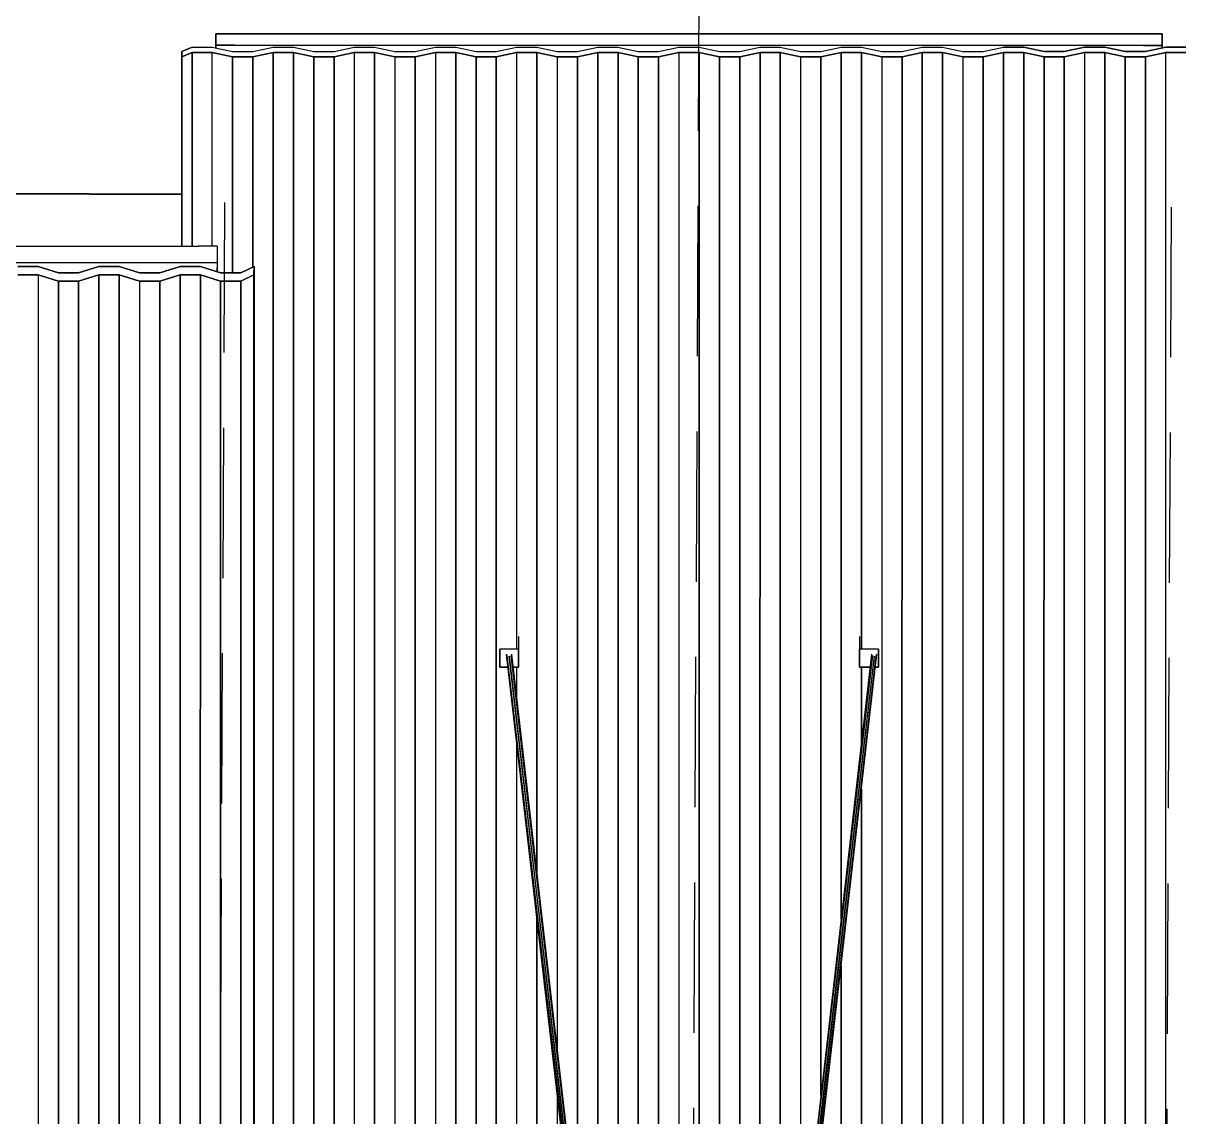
# Model space of a CAD drawing. Header units: millimetres. Extents: x -4997 to -4876, y -8737 to -8661.
# Drawn here: x -4938.969 to -4934.069, y -8697.002 to -8692.382 of the extents above; entities that cross this region are included whole.
import ezdxf

# ---------------------------------------------------------------- set-up
doc = ezdxf.new("R2010")
doc.units = ezdxf.units.MM
doc.header["$LTSCALE"] = 0.1
doc.linetypes.add('HIDDEN', pattern=[9.525, 6.35, -3.175])
for name, color, linetype in [('cobertura nova', 4, 'Continuous'), ('hachuras cobertura', 251, 'Continuous'), ('imagem', 7, 'Continuous'), ('layout cobertura', 251, 'Continuous')]:
    doc.layers.add(name, color=color, linetype=linetype)
doc.layers.add('coberturas', color=7, linetype='Continuous', lineweight=40)
picture_1 = doc.add_image_def('image1.jpg', size_in_pixel=(1920, 1080))

msp = doc.modelspace()

# ---------------------------------------------------------------- linework, layer by layer
at = {"layer": 'cobertura nova'}
for p, q in [((-4938.1558, -8692.4866), (-4938.1558, -8692.427)), ((-4938.1558, -8692.427), (-4938.1558, -8692.4756)), ((-4938.0757, -8692.427), (-4938.1557, -8692.427)), ((-4938.1557, -8692.4756), (-4938.1557, -8692.427)), ((-4938.1557, -8692.427), (-4938.0757, -8692.427)), ((-4934.2357, -8692.427), (-4938.0757, -8692.427)), ((-4938.0757, -8692.427), (-4934.2357, -8692.4271)), ((-4934.1557, -8692.427), (-4934.2357, -8692.427)), ((-4934.2357, -8692.4271), (-4934.1557, -8692.4271)), ((-4934.1558, -8692.4757), (-4934.1558, -8692.427)), ((-4934.1558, -8692.427), (-4934.1558, -8692.4271)), ((-4934.1557, -8692.4271), (-4934.1557, -8692.4757)), ((-4938.2993, -8692.5013), (-4938.2558, -8692.4836)), ((-4938.2558, -8692.4838), (-4938.2993, -8692.5015)), ((-4938.2558, -8692.4836), (-4938.1701, -8692.4836)), ((-4938.1701, -8692.4836), (-4938.0844, -8692.5013)), ((-4938.1558, -8692.4756), (-4938.1558, -8692.4866)), ((-4938.1557, -8692.4866), (-4938.1557, -8692.4756)), ((-4938.1557, -8692.4756), (-4938.0757, -8692.4756)), ((-4938.0757, -8692.4756), (-4938.1557, -8692.4756)), ((-4938.0757, -8692.4756), (-4934.2357, -8692.4757)), ((-4934.2357, -8692.4757), (-4938.0757, -8692.4756)), ((-4937.9987, -8692.5013), (-4937.913, -8692.4837)), ((-4937.913, -8692.4837), (-4937.8272, -8692.4837)), ((-4937.8272, -8692.4837), (-4937.7415, -8692.5014)), ((-4937.6558, -8692.5014), (-4937.5701, -8692.4837)), ((-4937.5701, -8692.4837), (-4937.4844, -8692.4837)), ((-4937.4844, -8692.4837), (-4937.3987, -8692.5014)), ((-4937.313, -8692.5014), (-4937.2272, -8692.4837)), ((-4937.2272, -8692.4837), (-4937.1415, -8692.4837)), ((-4937.1415, -8692.4837), (-4937.0558, -8692.5014)), ((-4936.9701, -8692.5014), (-4936.8844, -8692.4837)), ((-4936.8844, -8692.4837), (-4936.7987, -8692.4837)), ((-4936.7987, -8692.4837), (-4936.713, -8692.5014)), ((-4936.6272, -8692.5014), (-4936.5415, -8692.4837)), ((-4936.5415, -8692.4837), (-4936.4558, -8692.4837)), ((-4936.4558, -8692.4837), (-4936.3701, -8692.5014)), ((-4936.2844, -8692.5014), (-4936.1987, -8692.4837)), ((-4936.1987, -8692.4837), (-4936.113, -8692.4837)), ((-4936.113, -8692.4837), (-4936.0272, -8692.5014)), ((-4935.9415, -8692.5014), (-4935.8558, -8692.4837)), ((-4935.8558, -8692.4837), (-4935.7701, -8692.4837)), ((-4935.7701, -8692.4837), (-4935.6844, -8692.5014)), ((-4935.5987, -8692.5014), (-4935.513, -8692.4837)), ((-4935.513, -8692.4837), (-4935.4272, -8692.4837)), ((-4935.4272, -8692.4837), (-4935.3415, -8692.5014)), ((-4935.2558, -8692.5014), (-4935.1701, -8692.4837)), ((-4935.1701, -8692.4837), (-4935.0844, -8692.4838)), ((-4935.0844, -8692.4838), (-4934.9987, -8692.5015)), ((-4934.913, -8692.5015), (-4934.8272, -8692.4838)), ((-4934.7415, -8692.4838), (-4934.8272, -8692.4838)), ((-4934.8272, -8692.4838), (-4934.7415, -8692.4838)), ((-4934.6558, -8692.5015), (-4934.7415, -8692.4838)), ((-4934.7415, -8692.4838), (-4934.6558, -8692.5015)), ((-4934.4844, -8692.4838), (-4934.5701, -8692.5015)), ((-4934.5701, -8692.5015), (-4934.4844, -8692.4838)), ((-4934.3987, -8692.4838), (-4934.4844, -8692.4838)), ((-4934.4844, -8692.4838), (-4934.3987, -8692.4838)), ((-4934.313, -8692.5015), (-4934.3987, -8692.4838)), ((-4934.3987, -8692.4838), (-4934.313, -8692.5015)), ((-4934.2357, -8692.4757), (-4934.1557, -8692.4757)), ((-4934.1557, -8692.4757), (-4934.2357, -8692.4757)), ((-4934.1415, -8692.4838), (-4934.2272, -8692.5015)), ((-4934.2272, -8692.5015), (-4934.1415, -8692.4838)), ((-4934.1558, -8692.4867), (-4934.1558, -8692.4757)), ((-4934.1557, -8692.4757), (-4934.1557, -8692.4867)), ((-4934.0558, -8692.4838), (-4934.1415, -8692.4838)), ((-4934.1415, -8692.4838), (-4934.0558, -8692.4838)), ((-4938.2992, -8692.524), (-4938.2993, -8692.5013)), ((-4938.2993, -8692.5015), (-4938.2993, -8693.3243)), ((-4938.2993, -8692.5015), (-4938.2992, -8692.5241)), ((-4938.2557, -8692.5063), (-4938.2992, -8692.524)), ((-4938.2992, -8692.5241), (-4938.2557, -8692.5064)), ((-4938.2992, -8693.3243), (-4938.2992, -8692.5241)), ((-4938.2558, -8692.5065), (-4938.2558, -8692.5064)), ((-4938.17, -8692.5063), (-4938.2557, -8692.5063)), ((-4938.2557, -8692.5064), (-4938.17, -8692.5064)), ((-4938.1701, -8692.5063), (-4938.1701, -8692.5064)), ((-4938.0843, -8692.524), (-4938.17, -8692.5063)), ((-4938.17, -8692.5064), (-4938.0843, -8692.5241)), ((-4938.0844, -8692.5013), (-4937.9987, -8692.5013)), ((-4938.0844, -8692.524), (-4938.0844, -8692.5241)), ((-4938.0844, -8692.5241), (-4938.0844, -8692.524)), ((-4937.9986, -8692.524), (-4938.0843, -8692.524)), ((-4938.0843, -8692.5241), (-4937.9986, -8692.5241)), ((-4937.9987, -8692.524), (-4937.9987, -8692.5241)), ((-4937.9128, -8692.5063), (-4937.9986, -8692.524)), ((-4937.9986, -8692.5241), (-4937.9128, -8692.5064)), ((-4937.913, -8692.5064), (-4937.913, -8692.5065)), ((-4937.913, -8692.5065), (-4937.913, -8692.5064)), ((-4937.8271, -8692.5063), (-4937.9128, -8692.5063)), ((-4937.9128, -8692.5064), (-4937.8271, -8692.5064)), ((-4937.8272, -8692.5063), (-4937.8272, -8692.5064)), ((-4937.7414, -8692.5241), (-4937.8271, -8692.5063)), ((-4937.8271, -8692.5064), (-4937.7414, -8692.5242)), ((-4937.7415, -8692.5014), (-4937.6558, -8692.5014)), ((-4937.7415, -8692.5241), (-4937.7415, -8692.524)), ((-4937.7415, -8692.524), (-4937.7415, -8692.5241)), ((-4937.6557, -8692.5241), (-4937.7414, -8692.5241)), ((-4937.7414, -8692.5242), (-4937.6557, -8692.5242)), ((-4937.6558, -8692.5242), (-4937.6558, -8692.5241)), ((-4937.6558, -8692.5241), (-4937.6558, -8692.5242)), ((-4937.57, -8692.5064), (-4937.6557, -8692.5241)), ((-4937.6557, -8692.5242), (-4937.57, -8692.5065)), ((-4937.5701, -8692.5065), (-4937.5701, -8692.5064)), ((-4937.4843, -8692.5064), (-4937.57, -8692.5064)), ((-4937.57, -8692.5065), (-4937.4843, -8692.5065)), ((-4937.4844, -8692.5065), (-4937.4844, -8692.5064)), ((-4937.4844, -8692.5064), (-4937.4844, -8692.5065)), ((-4937.3986, -8692.5241), (-4937.4843, -8692.5064)), ((-4937.4843, -8692.5065), (-4937.3986, -8692.5242)), ((-4937.3987, -8692.5014), (-4937.313, -8692.5014)), ((-4937.3987, -8692.5241), (-4937.3987, -8692.524)), ((-4937.3128, -8692.5241), (-4937.3986, -8692.5241)), ((-4937.3986, -8692.5242), (-4937.3128, -8692.5242)), ((-4937.313, -8692.5242), (-4937.313, -8692.5241)), ((-4937.313, -8692.5241), (-4937.313, -8692.5242)), ((-4937.2271, -8692.5064), (-4937.3128, -8692.5241)), ((-4937.3128, -8692.5242), (-4937.2271, -8692.5065)), ((-4937.2272, -8692.5065), (-4937.2272, -8692.5064)), ((-4937.1414, -8692.5064), (-4937.2271, -8692.5064)), ((-4937.2271, -8692.5065), (-4937.1414, -8692.5065)), ((-4937.1415, -8692.5065), (-4937.1415, -8692.5064)), ((-4937.1415, -8692.5064), (-4937.1415, -8692.5065)), ((-4937.0557, -8692.5241), (-4937.1414, -8692.5064)), ((-4937.1414, -8692.5065), (-4937.0557, -8692.5242)), ((-4937.0558, -8692.5014), (-4936.9701, -8692.5014)), ((-4937.0558, -8692.5241), (-4937.0558, -8692.5241)), ((-4936.97, -8692.5241), (-4937.0557, -8692.5241)), ((-4937.0557, -8692.5242), (-4936.97, -8692.5242)), ((-4936.9701, -8692.5242), (-4936.9701, -8692.5241)), ((-4936.9701, -8692.5241), (-4936.9701, -8692.5242)), ((-4936.8843, -8692.5064), (-4936.97, -8692.5241)), ((-4936.97, -8692.5242), (-4936.8843, -8692.5065)), ((-4936.8844, -8692.5064), (-4936.8844, -8692.5065)), ((-4936.7986, -8692.5064), (-4936.8843, -8692.5064)), ((-4936.8843, -8692.5065), (-4936.7986, -8692.5065)), ((-4936.7987, -8692.5065), (-4936.7987, -8692.5064)), ((-4936.7987, -8692.5064), (-4936.7987, -8692.5065)), ((-4936.7128, -8692.5241), (-4936.7986, -8692.5064)), ((-4936.7986, -8692.5065), (-4936.7128, -8692.5242)), ((-4936.713, -8692.5014), (-4936.6272, -8692.5014)), ((-4936.713, -8692.5241), (-4936.713, -8692.5241)), ((-4936.6271, -8692.5241), (-4936.7128, -8692.5241)), ((-4936.7128, -8692.5242), (-4936.6271, -8692.5242)), ((-4936.6272, -8692.5242), (-4936.6272, -8692.5241)), ((-4936.6272, -8692.5241), (-4936.6272, -8692.5242)), ((-4936.5414, -8692.5064), (-4936.6271, -8692.5241)), ((-4936.6271, -8692.5242), (-4936.5414, -8692.5065)), ((-4936.5415, -8692.5064), (-4936.5415, -8692.5065)), ((-4936.4557, -8692.5064), (-4936.5414, -8692.5064)), ((-4936.5414, -8692.5065), (-4936.4557, -8692.5065)), ((-4936.4558, -8692.5065), (-4936.4558, -8692.5064)), ((-4936.4558, -8692.5064), (-4936.4558, -8692.5065)), ((-4936.37, -8692.5241), (-4936.4557, -8692.5064)), ((-4936.4557, -8692.5065), (-4936.37, -8692.5242)), ((-4936.3701, -8692.5014), (-4936.2844, -8692.5014)), ((-4936.3701, -8692.5241), (-4936.3701, -8692.5241)), ((-4936.2843, -8692.5241), (-4936.37, -8692.5241)), ((-4936.37, -8692.5242), (-4936.2843, -8692.5242)), ((-4936.2844, -8692.5242), (-4936.2844, -8692.5241)), ((-4936.2844, -8692.5241), (-4936.2844, -8692.5242)), ((-4936.1986, -8692.5064), (-4936.2843, -8692.5241)), ((-4936.2843, -8692.5242), (-4936.1986, -8692.5065)), ((-4936.1987, -8692.5065), (-4936.1987, -8692.5064)), ((-4936.1128, -8692.5064), (-4936.1986, -8692.5064)), ((-4936.1986, -8692.5065), (-4936.1128, -8692.5065)), ((-4936.113, -8692.5065), (-4936.113, -8692.5064)), ((-4936.113, -8692.5064), (-4936.113, -8692.5065)), ((-4936.0271, -8692.5241), (-4936.1128, -8692.5064)), ((-4936.1128, -8692.5065), (-4936.0271, -8692.5242)), ((-4936.0272, -8692.5014), (-4935.9415, -8692.5014)), ((-4936.0272, -8692.5241), (-4936.0272, -8692.5241)), ((-4936.0272, -8692.5241), (-4936.0272, -8692.5241)), ((-4935.9414, -8692.5241), (-4936.0271, -8692.5241)), ((-4936.0271, -8692.5242), (-4935.9414, -8692.5242)), ((-4935.9415, -8692.5242), (-4935.9415, -8692.5241)), ((-4935.9415, -8692.5241), (-4935.9415, -8692.5242)), ((-4935.8557, -8692.5064), (-4935.9414, -8692.5241)), ((-4935.9414, -8692.5242), (-4935.8557, -8692.5065)), ((-4935.8558, -8692.5065), (-4935.8558, -8692.5064)), ((-4935.77, -8692.5064), (-4935.8557, -8692.5064)), ((-4935.8557, -8692.5065), (-4935.77, -8692.5065)), ((-4935.7701, -8692.5065), (-4935.7701, -8692.5064)), ((-4935.7701, -8692.5064), (-4935.7701, -8692.5065)), ((-4935.6843, -8692.5241), (-4935.77, -8692.5064)), ((-4935.77, -8692.5065), (-4935.6843, -8692.5242)), ((-4935.6844, -8692.5014), (-4935.5987, -8692.5014)), ((-4935.6844, -8692.5241), (-4935.6844, -8692.5241)), ((-4935.6844, -8692.5241), (-4935.6844, -8692.5241)), ((-4935.5986, -8692.5241), (-4935.6843, -8692.5241)), ((-4935.6843, -8692.5242), (-4935.5986, -8692.5242)), ((-4935.5987, -8692.5242), (-4935.5987, -8692.5241)), ((-4935.5987, -8692.5241), (-4935.5987, -8692.5242)), ((-4935.5128, -8692.5064), (-4935.5986, -8692.5241)), ((-4935.5986, -8692.5242), (-4935.5128, -8692.5065)), ((-4935.513, -8692.5065), (-4935.513, -8692.5065)), ((-4935.4271, -8692.5064), (-4935.5128, -8692.5064)), ((-4935.5128, -8692.5065), (-4935.4271, -8692.5065)), ((-4935.4272, -8692.5065), (-4935.4272, -8692.5064)), ((-4935.4272, -8692.5064), (-4935.4272, -8692.5065)), ((-4935.3414, -8692.5241), (-4935.4271, -8692.5064)), ((-4935.4271, -8692.5065), (-4935.3414, -8692.5242)), ((-4935.3415, -8692.5014), (-4935.2558, -8692.5014)), ((-4935.3415, -8692.5241), (-4935.3415, -8692.5241)), ((-4935.2557, -8692.5241), (-4935.3414, -8692.5241)), ((-4935.3414, -8692.5242), (-4935.2557, -8692.5242)), ((-4935.2558, -8692.5242), (-4935.2558, -8692.5241)), ((-4935.2558, -8692.5241), (-4935.2558, -8692.5242)), ((-4935.17, -8692.5064), (-4935.2557, -8692.5241)), ((-4935.2557, -8692.5242), (-4935.17, -8692.5065)), ((-4935.1701, -8692.5065), (-4935.1701, -8692.5065)), ((-4935.1701, -8692.5065), (-4935.1701, -8692.5065)), ((-4935.0843, -8692.5064), (-4935.17, -8692.5064)), ((-4935.17, -8692.5065), (-4935.0843, -8692.5065)), ((-4935.0844, -8692.5065), (-4935.0844, -8692.5064)), ((-4935.0844, -8692.5064), (-4935.0844, -8692.5065)), ((-4934.9986, -8692.5241), (-4935.0843, -8692.5064)), ((-4935.0843, -8692.5065), (-4934.9986, -8692.5242)), ((-4934.9987, -8692.5015), (-4934.913, -8692.5015)), ((-4934.9987, -8692.5241), (-4934.9987, -8692.5241)), ((-4934.9128, -8692.5242), (-4934.9986, -8692.5241)), ((-4934.9986, -8692.5242), (-4934.9128, -8692.5242)), ((-4934.913, -8692.5242), (-4934.913, -8692.5242)), ((-4934.913, -8692.5242), (-4934.913, -8692.5242)), ((-4934.9128, -8692.5242), (-4934.8271, -8692.5065)), ((-4934.8271, -8692.5065), (-4934.9128, -8692.5242)), ((-4934.8272, -8692.5065), (-4934.8272, -8692.5065)), ((-4934.8272, -8692.5065), (-4934.8272, -8692.5065)), ((-4934.8271, -8692.5065), (-4934.7414, -8692.5065)), ((-4934.7414, -8692.5065), (-4934.8271, -8692.5065)), ((-4934.7415, -8692.5065), (-4934.7415, -8692.5065)), ((-4934.7415, -8692.5065), (-4934.7415, -8692.5065)), ((-4934.7414, -8692.5065), (-4934.6557, -8692.5242)), ((-4934.6557, -8692.5242), (-4934.7414, -8692.5065)), ((-4934.5701, -8692.5015), (-4934.6558, -8692.5015)), ((-4934.6558, -8692.5015), (-4934.5701, -8692.5015)), ((-4934.6558, -8692.5242), (-4934.6558, -8692.5241)), ((-4934.6558, -8692.5241), (-4934.6558, -8692.5242)), ((-4934.6557, -8692.5242), (-4934.57, -8692.5242)), ((-4934.57, -8692.5242), (-4934.6557, -8692.5242)), ((-4934.5701, -8692.5242), (-4934.5701, -8692.5242)), ((-4934.5701, -8692.5242), (-4934.5701, -8692.5242)), ((-4934.57, -8692.5242), (-4934.4843, -8692.5065)), ((-4934.4843, -8692.5065), (-4934.57, -8692.5242)), ((-4934.4844, -8692.5065), (-4934.4844, -8692.5065)), ((-4934.4844, -8692.5065), (-4934.4844, -8692.5065)), ((-4934.4843, -8692.5065), (-4934.3986, -8692.5065)), ((-4934.3986, -8692.5065), (-4934.4843, -8692.5065)), ((-4934.3987, -8692.5065), (-4934.3987, -8692.5065)), ((-4934.3987, -8692.5065), (-4934.3987, -8692.5065)), ((-4934.3986, -8692.5065), (-4934.3128, -8692.5242)), ((-4934.3128, -8692.5242), (-4934.3986, -8692.5065)), ((-4934.2272, -8692.5015), (-4934.313, -8692.5015)), ((-4934.313, -8692.5015), (-4934.2272, -8692.5015)), ((-4934.313, -8692.5242), (-4934.313, -8692.5241)), ((-4934.313, -8692.5241), (-4934.313, -8692.5242)), ((-4934.3128, -8692.5242), (-4934.2271, -8692.5242)), ((-4934.2271, -8692.5242), (-4934.3128, -8692.5242)), ((-4934.2272, -8692.5242), (-4934.2272, -8692.5242)), ((-4934.2272, -8692.5242), (-4934.2272, -8692.5242)), ((-4934.2271, -8692.5242), (-4934.1414, -8692.5065)), ((-4934.1414, -8692.5065), (-4934.2271, -8692.5242)), ((-4934.1415, -8692.5065), (-4934.1415, -8692.5065)), ((-4934.1415, -8692.5065), (-4934.1415, -8692.5065)), ((-4934.1414, -8692.5065), (-4934.0557, -8692.5065)), ((-4934.0557, -8692.5065), (-4934.1414, -8692.5065)), ((-4942.0691, -8693.3243), (-4938.2291, -8693.3243)), ((-4938.1491, -8693.3243), (-4938.2291, -8693.3243)), ((-4938.1491, -8693.3243), (-4938.1491, -8693.394)), ((-4938.2291, -8693.394), (-4942.0691, -8693.394)), ((-4938.9919, -8693.4104), (-4938.9062, -8693.4104)), ((-4938.9062, -8693.4104), (-4938.9919, -8693.4104)), ((-4938.9062, -8693.4104), (-4938.8205, -8693.4373)), ((-4938.9062, -8693.4104), (-4938.9062, -8693.4104)), ((-4938.8205, -8693.4373), (-4938.9062, -8693.4104)), ((-4938.9062, -8693.4104), (-4938.9062, -8693.4104)), ((-4938.6491, -8693.4104), (-4938.7348, -8693.4373)), ((-4938.7348, -8693.4373), (-4938.6491, -8693.4104)), ((-4938.6491, -8693.4104), (-4938.6491, -8693.4104)), ((-4938.6491, -8693.4104), (-4938.5634, -8693.4104)), ((-4938.5634, -8693.4104), (-4938.6491, -8693.4104)), ((-4938.6491, -8693.4104), (-4938.6491, -8693.4104)), ((-4938.5634, -8693.4104), (-4938.4777, -8693.4373)), ((-4938.4777, -8693.4373), (-4938.5634, -8693.4104)), ((-4938.5634, -8693.4104), (-4938.5634, -8693.4104)), ((-4938.3919, -8693.4373), (-4938.3062, -8693.4104)), ((-4938.3062, -8693.4104), (-4938.3919, -8693.4373)), ((-4938.3062, -8693.4104), (-4938.2205, -8693.4104)), ((-4938.3062, -8693.4104), (-4938.3062, -8693.4104)), ((-4938.2205, -8693.4104), (-4938.3062, -8693.4104)), ((-4938.1491, -8693.394), (-4938.2291, -8693.394)), ((-4938.2205, -8693.4104), (-4938.1348, -8693.4373)), ((-4938.2205, -8693.4104), (-4938.2205, -8693.4104)), ((-4938.1348, -8693.4373), (-4938.2205, -8693.4104)), ((-4938.2205, -8693.4104), (-4938.2205, -8693.4104)), ((-4938.1491, -8693.394), (-4938.1505, -8693.4324)), ((-4938.1491, -8693.394), (-4938.1491, -8693.4328)), ((-4937.9938, -8693.4104), (-4938.0491, -8693.4373)), ((-4938.0491, -8693.4373), (-4937.9938, -8693.4104)), ((-4937.9939, -8693.4448), (-4937.9938, -8693.4104)), ((-4937.9938, -8693.4104), (-4937.9939, -8693.4448)), ((-4937.9938, -8700.4438), (-4937.9938, -8693.4104)), ((-4937.9938, -8693.4104), (-4937.9938, -8693.4104)), ((-4937.9938, -8693.4107), (-4937.9938, -8700.4438)), ((-4938.9921, -8693.4448), (-4938.9064, -8693.4448)), ((-4938.9064, -8693.4448), (-4938.9921, -8693.4448)), ((-4938.9064, -8693.4448), (-4938.8206, -8693.4717)), ((-4938.8206, -8693.4717), (-4938.9064, -8693.4448)), ((-4938.7349, -8693.4717), (-4938.8206, -8693.4717)), ((-4938.8206, -8693.4717), (-4938.7349, -8693.4717)), ((-4938.7348, -8693.4373), (-4938.8205, -8693.4373)), ((-4938.8205, -8693.4373), (-4938.8205, -8693.4373)), ((-4938.8205, -8693.4373), (-4938.7348, -8693.4373)), ((-4938.8205, -8693.4373), (-4938.8205, -8693.4373)), ((-4938.6492, -8693.4448), (-4938.7349, -8693.4717)), ((-4938.7349, -8693.4717), (-4938.6492, -8693.4448)), ((-4938.7348, -8693.4373), (-4938.7348, -8693.4373)), ((-4938.5635, -8693.4448), (-4938.6492, -8693.4448)), ((-4938.6492, -8693.4448), (-4938.5635, -8693.4448)), ((-4938.5635, -8693.4448), (-4938.4778, -8693.4717)), ((-4938.4778, -8693.4717), (-4938.5635, -8693.4448)), ((-4938.4778, -8693.4717), (-4938.3921, -8693.4717)), ((-4938.3921, -8693.4717), (-4938.4778, -8693.4717)), ((-4938.4777, -8693.4373), (-4938.3919, -8693.4373)), ((-4938.4777, -8693.4373), (-4938.4777, -8693.4373)), ((-4938.3919, -8693.4373), (-4938.4777, -8693.4373)), ((-4938.4777, -8693.4373), (-4938.4777, -8693.4373)), ((-4938.3064, -8693.4448), (-4938.3921, -8693.4717)), ((-4938.3921, -8693.4717), (-4938.3064, -8693.4448)), ((-4938.3919, -8693.4373), (-4938.3919, -8693.4373)), ((-4938.3919, -8693.4373), (-4938.3919, -8693.4373)), ((-4938.2206, -8693.4448), (-4938.3064, -8693.4448)), ((-4938.3064, -8693.4448), (-4938.2206, -8693.4448)), ((-4938.1349, -8693.4717), (-4938.2206, -8693.4448)), ((-4938.2206, -8693.4448), (-4938.1349, -8693.4717)), ((-4938.0492, -8693.4717), (-4938.1349, -8693.4717)), ((-4938.1349, -8693.4717), (-4938.0492, -8693.4717)), ((-4938.1348, -8693.4373), (-4938.0491, -8693.4373)), ((-4938.1348, -8693.4373), (-4938.1348, -8693.4373)), ((-4938.0491, -8693.4373), (-4938.1348, -8693.4373)), ((-4938.1348, -8693.4373), (-4938.1348, -8693.4373)), ((-4938.0493, -8700.5051), (-4938.0492, -8693.4717)), ((-4938.0492, -8693.4717), (-4937.9939, -8693.4448)), ((-4937.9939, -8693.4448), (-4938.0492, -8693.4717)), ((-4938.0491, -8693.4716), (-4938.0491, -8693.4716)), ((-4938.0491, -8693.4716), (-4938.0491, -8693.4716)), ((-4937.994, -8700.4782), (-4937.9939, -8693.4448)), ((-4936.8757, -8694.9725), (-4936.8757, -8695.0267)), ((-4935.4357, -8694.9725), (-4935.4357, -8695.0267)), ((-4936.9557, -8695.0267), (-4936.9557, -8695.1024)), ((-4936.8757, -8695.0267), (-4936.9557, -8695.0267)), ((-4936.9557, -8695.1024), (-4936.9557, -8695.0267)), ((-4936.8757, -8695.0267), (-4936.8757, -8695.1024)), ((-4936.8757, -8695.1024), (-4936.8757, -8695.0267)), ((-4935.4357, -8695.0267), (-4935.4357, -8695.1024)), ((-4935.3557, -8695.0267), (-4935.4357, -8695.0267)), ((-4935.4357, -8695.1024), (-4935.4357, -8695.0267)), ((-4935.3557, -8695.0267), (-4935.3557, -8695.1024)), ((-4935.3557, -8695.1024), (-4935.3557, -8695.0267)), ((-4936.927, -8695.048), (-4936.2922, -8700.5599)), ((-4936.2894, -8700.5599), (-4936.927, -8695.048)), ((-4936.2818, -8700.5599), (-4936.9237, -8695.0536)), ((-4936.2894, -8700.5599), (-4936.9237, -8695.0536)), ((-4936.2736, -8700.5599), (-4936.9157, -8695.0559)), ((-4936.9157, -8695.0559), (-4936.2817, -8700.5599)), ((-4936.2697, -8700.5599), (-4936.9078, -8695.0536)), ((-4936.9078, -8695.0536), (-4936.2735, -8700.5599)), ((-4936.2697, -8700.5599), (-4936.9045, -8695.048)), ((-4936.8757, -8695.0482), (-4936.8757, -8695.1024)), ((-4935.384, -8695.048), (-4936.0189, -8700.5599)), ((-4935.3807, -8695.0536), (-4936.0188, -8700.5599)), ((-4936.015, -8700.5599), (-4935.3807, -8695.0536)), ((-4935.3727, -8695.0559), (-4936.0149, -8700.5599)), ((-4935.3727, -8695.0559), (-4936.0069, -8700.5599)), ((-4935.3648, -8695.0536), (-4936.0068, -8700.5599)), ((-4935.9991, -8700.5599), (-4935.3615, -8695.048)), ((-4935.9991, -8700.5599), (-4935.3648, -8695.0536)), ((-4935.9964, -8700.5599), (-4935.3615, -8695.048)), ((-4936.9557, -8695.1024), (-4936.9207, -8695.1024)), ((-4936.9207, -8695.1024), (-4936.9557, -8695.1024)), ((-4936.8982, -8695.1024), (-4936.8757, -8695.1024)), ((-4936.8757, -8695.1024), (-4936.8982, -8695.1024)), ((-4936.8843, -8695.1024), (-4936.8843, -8695.2232)), ((-4935.3902, -8695.1024), (-4935.4357, -8695.1024)), ((-4935.4357, -8695.1024), (-4935.4357, -8695.1024)), ((-4935.4357, -8695.1024), (-4935.3902, -8695.1024)), ((-4935.4271, -8695.1024), (-4935.4272, -8695.4228)), ((-4935.4272, -8695.4228), (-4935.4271, -8695.1024)), ((-4935.3557, -8695.1024), (-4935.3678, -8695.1024)), ((-4935.3678, -8695.1024), (-4935.3557, -8695.1024)), ((-4935.3557, -8695.1024), (-4935.3557, -8695.1024))]:
    msp.add_line(p, q, dxfattribs=at)
at = {"layer": 'coberturas'}
msp.add_line((-4950.0004, -8693.0783), (-4938.2992, -8693.1039), dxfattribs=at)
at = {"layer": 'hachuras cobertura'}
for p, q in [((-4938.2557, -8693.3243), (-4938.2557, -8692.5064)), ((-4938.2557, -8692.5064), (-4938.2557, -8693.3243)), ((-4938.17, -8693.3243), (-4938.17, -8692.5064)), ((-4938.0843, -8692.5241), (-4938.0843, -8693.4373)), ((-4938.0843, -8693.4373), (-4938.0843, -8692.5241)), ((-4937.9986, -8693.4127), (-4937.9986, -8692.5241)), ((-4937.9986, -8692.5241), (-4937.9986, -8693.4127)), ((-4937.9129, -8700.1483), (-4937.9128, -8692.5064)), ((-4937.9128, -8692.5064), (-4937.9129, -8700.1483)), ((-4937.8272, -8700.1483), (-4937.8271, -8692.5064)), ((-4937.8271, -8692.5064), (-4937.8272, -8700.1483)), ((-4937.7414, -8692.5242), (-4937.7415, -8700.166)), ((-4937.7415, -8700.166), (-4937.7414, -8692.5242)), ((-4937.6557, -8692.5242), (-4937.6558, -8700.166)), ((-4937.6558, -8700.166), (-4937.6557, -8692.5242)), ((-4937.57, -8692.5065), (-4937.5701, -8700.1483)), ((-4937.4843, -8692.5065), (-4937.4843, -8700.1483)), ((-4937.4843, -8700.1483), (-4937.4843, -8692.5065)), ((-4937.3986, -8692.5242), (-4937.3986, -8700.166)), ((-4937.3128, -8692.5242), (-4937.3129, -8700.166)), ((-4937.3129, -8700.166), (-4937.3128, -8692.5242)), ((-4937.2271, -8692.5065), (-4937.2272, -8700.1483)), ((-4937.1414, -8692.5065), (-4937.1415, -8700.1483)), ((-4937.1415, -8700.1483), (-4937.1414, -8692.5065)), ((-4937.0557, -8692.5242), (-4937.0558, -8700.166)), ((-4937.0558, -8700.166), (-4937.0557, -8692.5242)), ((-4936.97, -8692.5242), (-4936.97, -8700.166)), ((-4936.97, -8700.166), (-4936.97, -8692.5242)), ((-4936.8843, -8692.5065), (-4936.8843, -8695.0267)), ((-4936.7986, -8692.5065), (-4936.7986, -8695.9674)), ((-4936.7986, -8695.9674), (-4936.7986, -8692.5065)), ((-4936.7128, -8692.5242), (-4936.7129, -8696.7117)), ((-4936.6271, -8692.5242), (-4936.6272, -8697.4559)), ((-4936.6272, -8697.4559), (-4936.6271, -8692.5242)), ((-4936.5414, -8692.5065), (-4936.5415, -8698.2001)), ((-4936.5415, -8698.2001), (-4936.5414, -8692.5065)), ((-4936.4557, -8692.5065), (-4936.4558, -8698.9443)), ((-4936.4558, -8698.9443), (-4936.4557, -8692.5065)), ((-4936.37, -8692.5242), (-4936.37, -8699.6885)), ((-4936.37, -8699.6885), (-4936.37, -8692.5242)), ((-4936.2843, -8692.5242), (-4936.2843, -8700.166)), ((-4936.2843, -8700.166), (-4936.2843, -8692.5242)), ((-4936.1986, -8692.5065), (-4936.1986, -8700.1483)), ((-4936.1128, -8692.5065), (-4936.1129, -8700.1483)), ((-4936.1129, -8700.1483), (-4936.1128, -8692.5065)), ((-4936.0271, -8692.5242), (-4936.0272, -8700.166)), ((-4936.0272, -8700.166), (-4936.0271, -8692.5242)), ((-4935.9414, -8692.5242), (-4935.9415, -8699.8881)), ((-4935.9415, -8699.8881), (-4935.9414, -8692.5242)), ((-4935.8557, -8692.5065), (-4935.8558, -8699.1439)), ((-4935.8558, -8699.1439), (-4935.8557, -8692.5065)), ((-4935.77, -8692.5065), (-4935.77, -8698.3997)), ((-4935.77, -8698.3997), (-4935.77, -8692.5065)), ((-4935.6843, -8692.5242), (-4935.6843, -8697.6555)), ((-4935.5986, -8692.5242), (-4935.5986, -8696.9112)), ((-4935.5986, -8696.9112), (-4935.5986, -8692.5242)), ((-4935.5128, -8692.5065), (-4935.5129, -8696.167)), ((-4935.5129, -8696.167), (-4935.5128, -8692.5065)), ((-4935.4271, -8692.5065), (-4935.4271, -8695.0267)), ((-4935.4271, -8695.0267), (-4935.4271, -8692.5065)), ((-4935.3414, -8692.5242), (-4935.3415, -8700.166)), ((-4935.2557, -8692.5242), (-4935.2558, -8700.166)), ((-4935.2558, -8700.166), (-4935.2557, -8692.5242)), ((-4935.17, -8692.5065), (-4935.17, -8700.1483)), ((-4935.17, -8700.1483), (-4935.17, -8692.5065)), ((-4935.0843, -8692.5065), (-4935.0843, -8700.1483)), ((-4935.0843, -8700.1483), (-4935.0843, -8692.5065)), ((-4934.9986, -8692.5242), (-4934.9986, -8700.166)), ((-4934.9128, -8692.5242), (-4934.9129, -8700.166)), ((-4934.9129, -8700.166), (-4934.9128, -8692.5242)), ((-4934.8271, -8692.5065), (-4934.8272, -8700.1483)), ((-4934.8272, -8700.1483), (-4934.8271, -8692.5065)), ((-4934.7414, -8692.5065), (-4934.7415, -8700.1483)), ((-4934.7415, -8700.1483), (-4934.7414, -8692.5065)), ((-4934.6557, -8692.5242), (-4934.6558, -8700.166)), ((-4934.6558, -8700.166), (-4934.6557, -8692.5242)), ((-4934.57, -8692.5242), (-4934.57, -8700.166)), ((-4934.57, -8700.166), (-4934.57, -8692.5242)), ((-4934.4843, -8692.5065), (-4934.4843, -8700.1483)), ((-4934.3986, -8692.5065), (-4934.3986, -8700.1483)), ((-4934.3986, -8700.1483), (-4934.3986, -8692.5065)), ((-4934.3128, -8692.5242), (-4934.3129, -8700.166)), ((-4934.3129, -8700.166), (-4934.3128, -8692.5242)), ((-4934.2271, -8692.5242), (-4934.2272, -8699.9391)), ((-4934.2272, -8699.9391), (-4934.2271, -8692.5242)), ((-4934.1415, -8699.7103), (-4934.1414, -8692.5065)), ((-4938.9064, -8693.4448), (-4938.9064, -8700.4782)), ((-4938.8206, -8693.4717), (-4938.8207, -8700.5051)), ((-4938.8207, -8700.5051), (-4938.8206, -8693.4717)), ((-4938.7349, -8693.4717), (-4938.735, -8700.5051)), ((-4938.735, -8700.5051), (-4938.7349, -8693.4717)), ((-4938.6492, -8693.4448), (-4938.6493, -8700.4782)), ((-4938.6493, -8700.4782), (-4938.6492, -8693.4448)), ((-4938.5636, -8700.4782), (-4938.5635, -8693.4448)), ((-4938.5635, -8693.4448), (-4938.5636, -8700.4782)), ((-4938.4778, -8693.4717), (-4938.4778, -8700.5051)), ((-4938.3921, -8693.4717), (-4938.3921, -8700.5051)), ((-4938.3921, -8700.5051), (-4938.3921, -8693.4717)), ((-4938.3064, -8693.4448), (-4938.3064, -8700.4782)), ((-4938.3064, -8700.4782), (-4938.3064, -8693.4448)), ((-4938.2206, -8693.4448), (-4938.2207, -8700.4782)), ((-4938.2207, -8700.4782), (-4938.2206, -8693.4448)), ((-4938.1349, -8693.4717), (-4938.135, -8700.5051)), ((-4938.135, -8700.5051), (-4938.1349, -8693.4717)), ((-4938.0492, -8693.4717), (-4938.0493, -8700.5051)), ((-4936.8843, -8695.4185), (-4936.8843, -8700.1483)), ((-4935.4272, -8695.6181), (-4935.4272, -8700.1483)), ((-4935.4272, -8700.1483), (-4935.4272, -8695.6181)), ((-4936.7986, -8696.1627), (-4936.7986, -8700.1483)), ((-4936.7986, -8700.1483), (-4936.7986, -8696.1627)), ((-4935.5129, -8696.3623), (-4935.5129, -8700.1483)), ((-4935.5129, -8700.1483), (-4935.5129, -8696.3623)), ((-4936.7129, -8696.9069), (-4936.7129, -8700.166))]:
    msp.add_line(p, q, dxfattribs=at)
at = {"layer": 'layout cobertura', "linetype": 'HIDDEN'}
for p, q in [((-4936.3311, -8736.6512), (-4936.0049, -8670.3911)), ((-4938.1951, -8709.0138), (-4938.1163, -8693.014)), ((-4934.1951, -8709.0335), (-4934.1163, -8693.0337))]:
    msp.add_line(p, q, dxfattribs=at)

# ---------------------------------------------------------------- pictures from other files: only their frames are drawn
at = {"layer": 'imagem'}
image = msp.add_image(picture_1, insert=(-4995.0367, -8736.0525), size_in_units=(116.4021, 65.4762), dxfattribs=at)
image.dxf.flags = 7

doc.saveas('drawing.dxf')
